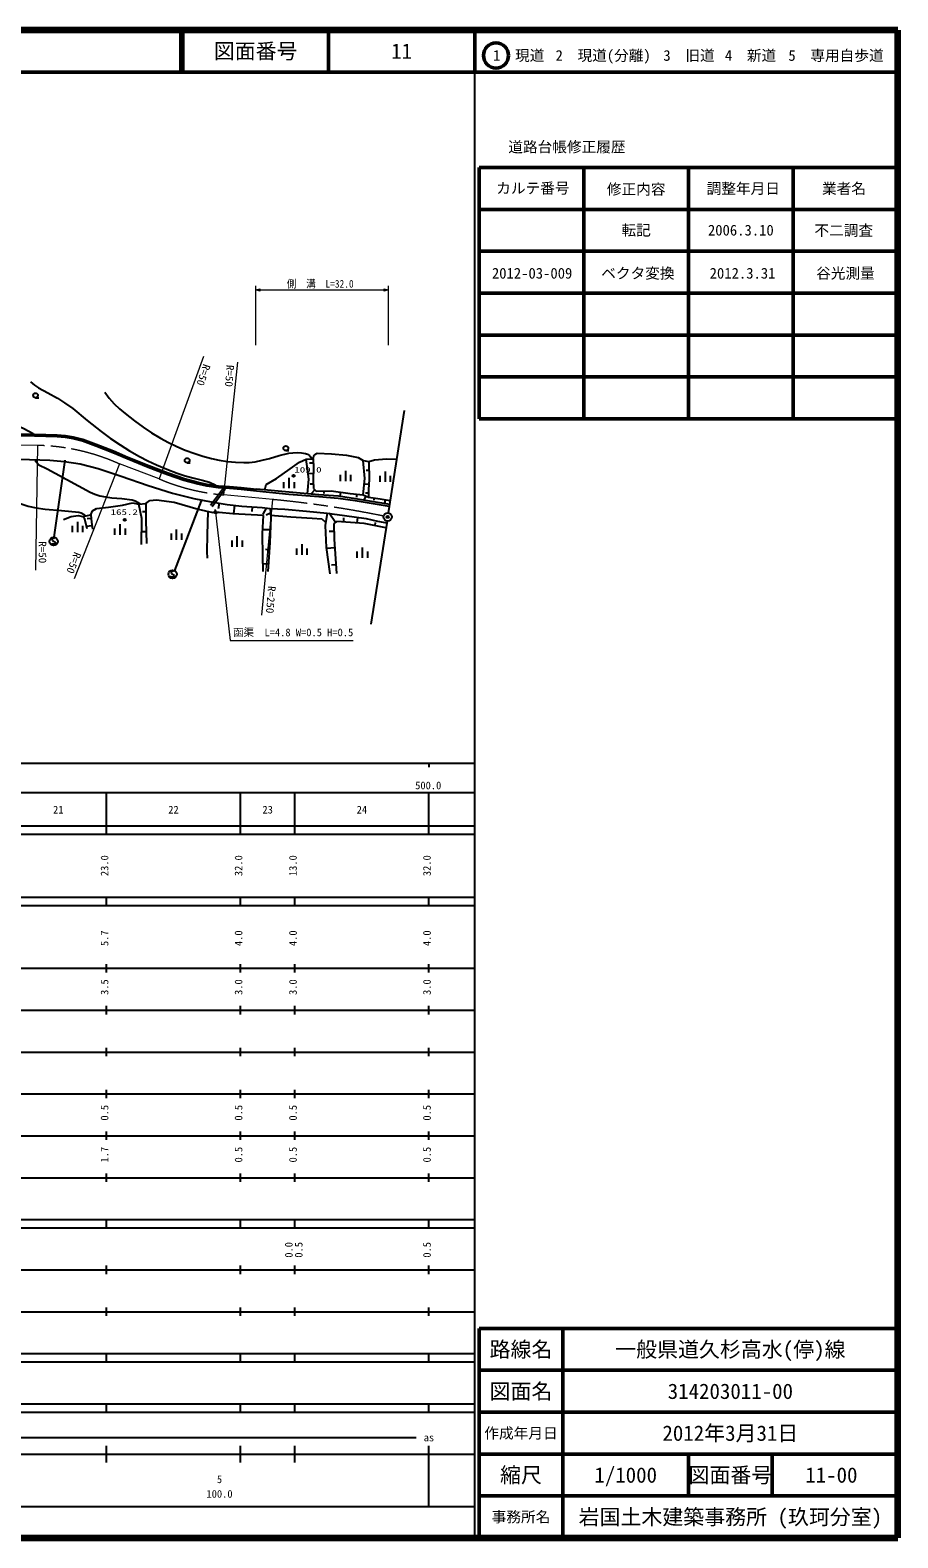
# Model space of a CAD drawing. Units: millimetres, scale not verified. Extents: x 40000 to 680000, y 20000 to 380000.
# Drawn here: x 472770 to 680000, y 20000 to 380000 of the extents above; entities that cross this region are included whole.
import ezdxf
from ezdxf.enums import TextEntityAlignment as Align

# ---------------------------------------------------------------- set-up
doc = ezdxf.new("R2010")
doc.units = ezdxf.units.MM
doc.header["$LTSCALE"] = 1000
doc.header["$PDMODE"] = 32
doc.header["$PDSIZE"] = 500
doc.linetypes.add('CHAIN', pattern=[18.5, 12, -1.5, 3.5, -1.5])
for name, color, linetype, lineweight in [('M-BGD', 7, 'Continuous', 25), ('M-BGD-EXST', 7, 'Continuous', 25), ('M-BMK', 2, 'CHAIN', 13), ('M-BMK-OTRS', 5, 'Continuous', 25), ('M-BMK-SRVR', 3, 'Continuous', 25), ('M-STR-HTXT', 7, 'Continuous', 13), ('M-TTL', 2, 'Continuous', 140), ('M-TTL-BAND', 7, 'Continuous', 25), ('M-TTL-FRAM', 2, 'Continuous', 50), ('M-TTL-LINE', 7, 'Continuous', 50)]:
    doc.layers.add(name, color=color, linetype=linetype, lineweight=lineweight)
doc.layers.add('M-OTRS', color=6, linetype='Continuous')
doc.layers.add('M-TTL-TXT', color=7, linetype='Continuous')
doc.styles.add('ＭＳ ゴシック', font='')
doc.styles.get('ＭＳ ゴシック').set_extended_font_data('MS Gothic')

msp = doc.modelspace()

# ---------------------------------------------------------------- linework, layer by layer
at = {"layer": 'M-BGD'}
for p, q in [((474060, 292219), (474810, 292219)), ((473810, 283068), (467284, 283190)), ((473817, 283467), (467288, 283589)), ((479227, 282884), (473810, 283068)), ((479253, 283283), (473817, 283467)), ((481166, 282699), (479227, 282884)), ((481204, 283098), (479253, 283283)), ((483013, 282454), (481166, 282699)), ((483092, 282846), (481204, 283098)), ((485260, 281838), (483013, 282454)), ((485382, 282220), (483092, 282846)), ((488430, 280669), (485260, 281838)), ((488569, 281044), (485382, 282220)), ((492646, 279470), (488569, 281044)), ((470207, 277563), (477460, 277292)), ((477460, 277292), (481002, 277020)), ((492494, 279100), (488430, 280669)), ((495911, 277608), (492494, 279100)), ((496065, 277977), (492646, 279470)), ((500959, 275608), (495911, 277608)), ((501107, 275980), (496065, 277977)), ((533827, 279604), (534577, 279604)), ((537122, 276879), (538726, 277530)), ((538726, 277530), (540373, 277617)), ((539290, 272761), (538726, 277530)), ((540373, 277617), (540633, 278571)), ((540373, 277617), (540417, 275579)), ((540633, 278571), (541327, 278961)), ((541327, 278961), (544752, 278832)), ((544752, 278832), (548350, 278529)), ((548350, 278529), (551124, 277922)), ((551124, 277922), (552295, 277272)), ((552686, 272937), (552295, 277272)), ((552295, 277272), (553682, 276969)), ((553682, 276969), (555026, 277403)), ((555026, 277403), (557844, 277620)), ((557844, 277620), (560348, 277551)), ((481002, 277020), (484726, 276431)), ((484726, 276431), (489040, 275341)), ((489040, 275341), (494535, 273481)), ((505577, 273823), (500959, 275608)), ((505713, 274199), (501107, 275980)), ((509486, 272500), (505577, 273823)), ((509603, 272883), (505713, 274199)), ((510270, 276690), (511020, 276690)), ((531617, 272977), (534868, 275275)), ((534868, 275275), (537122, 276879)), ((540396, 274084), (539132, 274102)), ((540395, 276598), (539462, 276578)), ((540417, 275579), (540374, 272588)), ((546797, 273793), (546797, 272293)), ((548047, 274793), (548047, 272293)), ((549297, 273793), (549297, 272294)), ((553726, 274845), (553000, 274830)), ((553682, 276969), (553770, 272721)), ((556291, 273621), (556291, 272121)), ((557541, 274621), (557541, 272122)), ((558791, 273622), (558791, 272122)), ((494535, 273481), (500938, 271302)), ((500938, 271302), (506796, 269441)), ((512780, 271608), (509486, 272500)), ((512875, 271997), (509603, 272883)), ((514996, 271116), (512780, 271608)), ((515071, 271509), (512875, 271997)), ((517705, 270686), (514996, 271116)), ((517748, 271084), (515071, 271509)), ((515807, 266598), (518948, 270751)), ((516206, 266297), (519347, 270449)), ((520352, 270532), (517705, 270686)), ((520375, 270932), (517748, 271084)), ((523153, 270317), (520352, 270532)), ((523183, 270716), (520375, 270932)), ((526796, 269918), (523153, 270317)), ((526839, 270316), (523183, 270716)), ((534632, 269647), (526845, 270415)), ((528793, 270223), (529146, 271503)), ((529146, 271503), (531617, 272977)), ((533315, 272100), (533316, 270600)), ((534565, 273100), (534565, 270600)), ((535815, 272100), (535815, 270601)), ((539025, 269268), (539290, 272761)), ((540396, 271591), (539678, 271575)), ((540765, 270269), (539766, 269204)), ((540374, 272588), (540418, 270594)), ((540418, 270594), (541112, 269944)), ((541112, 269944), (544623, 270031)), ((544623, 270031), (549175, 269338)), ((552296, 269079), (552686, 272937)), ((553683, 271528), (552552, 271610)), ((553770, 272721), (553597, 270336)), ((553597, 270336), (553597, 268516)), ((491497, 266089), (494807, 266595)), ((494807, 266595), (497220, 267100)), ((497220, 267100), (498735, 266820)), ((498735, 266820), (500362, 266988)), ((499465, 263397), (498735, 266820)), ((500362, 266988), (501316, 267662)), ((500362, 266988), (500419, 262949)), ((501316, 267662), (502943, 267830)), ((502943, 267830), (507151, 267270)), ((506796, 269441), (511858, 268171)), ((507151, 267270), (512889, 265588)), ((511858, 268171), (515990, 267354)), ((515990, 267354), (519791, 266767)), ((517891, 267061), (517681, 265706)), ((519791, 266767), (523326, 266319)), ((521558, 266543), (521301, 264517)), ((534583, 269150), (526796, 269918)), ((541693, 268535), (534583, 269150)), ((541736, 269034), (534632, 269647)), ((541736, 269034), (539025, 269268)), ((546341, 268198), (541693, 268535)), ((546397, 268695), (541736, 269034)), ((546397, 268695), (541736, 269034)), ((542867, 269988), (542883, 269365)), ((550373, 267583), (546341, 268198)), ((550449, 268077), (546397, 268695)), ((550449, 268077), (546397, 268695)), ((546899, 269685), (546740, 268643)), ((549175, 269338), (552296, 269079)), ((554190, 266968), (550373, 267583)), ((554270, 267461), (550449, 268077)), ((554270, 267461), (550449, 268077)), ((550736, 269209), (550678, 268511)), ((552296, 269079), (553597, 268516)), ((552947, 268797), (552492, 267748)), ((553597, 269426), (552837, 269426)), ((553597, 268516), (556328, 268082)), ((558550, 266222), (554190, 266968)), ((558634, 266715), (554270, 267461)), ((558634, 266715), (554270, 267461)), ((554963, 268299), (554874, 267740)), ((556328, 268082), (558790, 267731)), ((557559, 267907), (557418, 266923)), ((480725, 263170), (482576, 263843)), ((482576, 263843), (484203, 264124)), ((484203, 264124), (485382, 263844)), ((485382, 263844), (487233, 264293)), ((485831, 263227), (485382, 263844)), ((486392, 260926), (485831, 263227)), ((487317, 263395), (486413, 263310)), ((487233, 264293), (487626, 265191)), ((487233, 264293), (487402, 262497)), ((487626, 265191), (488579, 265752)), ((488579, 265752), (491497, 266089)), ((499354, 257169), (499465, 263397)), ((500390, 264968), (499636, 264958)), ((500419, 262949), (500532, 257450)), ((512889, 265588), (516368, 264803)), ((515175, 265072), (515023, 259528)), ((517939, 264803), (516368, 264803)), ((521194, 264523), (517939, 264803)), ((528488, 264132), (521194, 264523)), ((523326, 266319), (528207, 265983)), ((525766, 266151), (525689, 265031)), ((528207, 265983), (530059, 265759)), ((528264, 259811), (528488, 264132)), ((529133, 265871), (528342, 264408)), ((530143, 264693), (529154, 264228)), ((530227, 263627), (530004, 257679)), ((530059, 265759), (530227, 263627)), ((530059, 265759), (533591, 265640)), ((530180, 264230), (534998, 263812)), ((533591, 265640), (538749, 265172)), ((534998, 263812), (540109, 263484)), ((538749, 265172), (543673, 264657)), ((540109, 263484), (542407, 263297)), ((542407, 263297), (543362, 262478)), ((543673, 264657), (543251, 261703)), ((543673, 264657), (547846, 264142)), ((545666, 262407), (544179, 264636)), ((547647, 262536), (547711, 263531)), ((547846, 264142), (553051, 263393)), ((550906, 262326), (550993, 263673)), ((553051, 263393), (555724, 262784)), ((482810, 261614), (482810, 260115)), ((484060, 262615), (484060, 260115)), ((485310, 261615), (485310, 260115)), ((487514, 261656), (486255, 261488)), ((487402, 262497), (487626, 260814)), ((492939, 261007), (492939, 259507)), ((494188, 262007), (494189, 259507)), ((495438, 261007), (495439, 259507)), ((500475, 260199), (499407, 260177)), ((506412, 259790), (506412, 258290)), ((507661, 260790), (507662, 258290)), ((508911, 259790), (508912, 258290)), ((515023, 259528), (514967, 255489)), ((528377, 254369), (528264, 259811)), ((530116, 260653), (528311, 260721)), ((543251, 261703), (543440, 256498)), ((545338, 260297), (544157, 260282)), ((546017, 262641), (545314, 262172)), ((545314, 262172), (545362, 258421)), ((552535, 262221), (546017, 262641)), ((557754, 261173), (552535, 262221)), ((555144, 261697), (555286, 262402)), ((555724, 262784), (557943, 262377)), ((520901, 258151), (520901, 256651)), ((522151, 259151), (522151, 256651)), ((523401, 258152), (523401, 256652)), ((529878, 255940), (528957, 256007)), ((530004, 257679), (529500, 250722)), ((536375, 256231), (536376, 254731)), ((537625, 257231), (537625, 254732)), ((538875, 256232), (538875, 254732)), ((543440, 256498), (544332, 250168)), ((545503, 256381), (543646, 256253)), ((545362, 258421), (545926, 250262)), ((552067, 256484), (552068, 253984)), ((514967, 255489), (515080, 253918)), ((528434, 250778), (528377, 254369)), ((529626, 252461), (528406, 252550)), ((545785, 252302), (544703, 252227)), ((550818, 255484), (550818, 253984)), ((553317, 255484), (553318, 253984))]:
    msp.add_line(p, q, dxfattribs=at)
for points in [[(449117, 295864), (451544, 293928), (454114, 292021), (455484, 291108), (457198, 290097), (458630, 289381), (460109, 288759), (461810, 288169), (463497, 287694), (465428, 287174), (467309, 286556), (469322, 285789), (471272, 284924), (473458, 283704)], [(472865, 296037), (473779, 295256), (474761, 294574), (477005, 293419), (479267, 292136), (481012, 291016), (482968, 289625), (486390, 286810), (489743, 284183), (491995, 282520), (494288, 280956), (496485, 279572), (498909, 278169), (500858, 277149), (502914, 276194), (505379, 275141), (507908, 274182), (509810, 273568), (511935, 272992), (513881, 272554), (515619, 272053), (517097, 271378)], [(490568, 293548), (491677, 292130), (492854, 290803), (494148, 289548), (495438, 288436), (497654, 286724), (499801, 285193), (501791, 283851), (503887, 282564), (505825, 281522), (507811, 280572), (509830, 279718), (512080, 278881), (513996, 278260), (516119, 277685), (517920, 277323), (519900, 277036), (521786, 276836), (523783, 276742), (525103, 276798), (526496, 276962), (528195, 277295), (529935, 277745), (532228, 278421), (534562, 278984), (535531, 279099), (536727, 279117), (537570, 279098), (538561, 278950), (538996, 278768), (539495, 278405), (539764, 278096), (540022, 277572), (540080, 277379)], [(458840, 277305), (458882, 276300), (459055, 275204), (459311, 274448), (459760, 273545), (460301, 272706), (461058, 271766), (461767, 271059), (462528, 270441), (463535, 269780), (464595, 269213), (465950, 268634), (467648, 268036), (469939, 267140), (472337, 266313), (474188, 265939), (476366, 265615), (480255, 265325), (484410, 264896), (484989, 264713), (485662, 264349), (485999, 264068)], [(473989, 277252), (474345, 276758), (474871, 276231), (476840, 275254), (478760, 274187), (487132, 269654), (488242, 269197), (489425, 268833), (490798, 268548), (492291, 268348), (494695, 268166), (497134, 267863), (497837, 267605), (498533, 267214), (498959, 266932)]]:
    msp.add_lwpolyline(points, dxfattribs=at)
for centre, radius in [((474060, 292789), 570), ((510270, 277260), 570), ((533827, 280174), 570), ((535692, 273584), 250), ((535692, 273584), 150), ((535692, 273584), 50), ((495360, 263068), 250), ((495360, 263068), 150), ((495360, 263068), 50)]:
    msp.add_circle(centre, radius, dxfattribs=at)
at = {"layer": 'M-BGD-EXST'}
for p, q in [((481016, 277327), (478419, 258902)), ((513597, 267600), (507210, 250957)), ((477986, 257372), (477906, 257491)), ((478226, 257252), (477986, 257372)), ((478065, 258571), (478025, 258331)), ((478025, 258331), (478105, 258131)), ((478305, 258691), (478065, 258571)), ((478105, 258131), (478665, 257812)), ((478506, 257252), (478226, 257252)), ((478465, 258691), (478305, 258691)), ((478625, 258651), (478465, 258691)), ((478706, 257372), (478506, 257252)), ((478705, 258572), (478625, 258651)), ((478665, 257812), (478745, 257612)), ((478745, 257612), (478706, 257372)), ((506376, 249526), (506296, 249646)), ((506616, 249406), (506376, 249526)), ((506456, 250726), (506416, 250486)), ((506416, 250486), (506496, 250286)), ((506696, 250846), (506456, 250726)), ((506496, 250286), (507056, 249966)), ((506896, 249406), (506616, 249406)), ((506856, 250846), (506696, 250846)), ((507016, 250806), (506856, 250846)), ((507096, 249526), (506896, 249406)), ((507096, 250726), (507016, 250806)), ((507056, 249966), (507136, 249766)), ((507136, 249766), (507096, 249526))]:
    msp.add_line(p, q, dxfattribs=at)
for centre in [(478385, 257932), (506776, 250086)]:
    msp.add_circle(centre, 1000, dxfattribs=at)
at = {"layer": 'M-BMK'}
for p, q in [((474610, 280842), (468514, 280879)), ((503587, 272854), (494082, 276415)), ((530760, 267918), (519021, 269037))]:
    msp.add_line(p, q, dxfattribs=at)
for centre, radius, start, end in [((473485, 230859), 49995, 65.6711, 88.7112), ((523153, 318861), 49995, 246.96039, 265.25928), ((507064, 19068), 249976, 78.4344, 84.56054)]:
    msp.add_arc(centre, radius, start, end, dxfattribs=at)
at = {"layer": 'M-BMK-OTRS'}
for p, q in [((558317, 264753), (562190, 289160)), ((558005, 262778), (554143, 238167))]:
    msp.add_line(p, q, dxfattribs=at)
at = {"layer": 'M-BMK-SRVR'}
for radius in [1000, 40]:
    msp.add_circle((558160, 263766), radius, dxfattribs=at)
at = {"layer": 'M-OTRS'}
msp.add_point((558160, 263768), dxfattribs=at)
at = {"layer": 'M-STR-HTXT'}
for p, q in [((526653, 304757), (526651, 318962)), ((526651, 317962), (527651, 318242)), ((526651, 317962), (558284, 317967)), ((527651, 317682), (526651, 317962)), ((526931, 317962), (527611, 318162)), ((527611, 317762), (526931, 317962)), ((527091, 317962), (527571, 318082)), ((527571, 317842), (527091, 317962)), ((527331, 317962), (527531, 318002)), ((527531, 317922), (527331, 317962)), ((527531, 318002), (527531, 317922)), ((527571, 318082), (527571, 317842)), ((527611, 318162), (527611, 317762)), ((527651, 318242), (527651, 317682)), ((557284, 317687), (557284, 318247)), ((557284, 318247), (558284, 317967)), ((558284, 317967), (557284, 317687)), ((557324, 317767), (557324, 318167)), ((557324, 318167), (558004, 317967)), ((558004, 317967), (557324, 317767)), ((557364, 317847), (557364, 318087)), ((557364, 318087), (557844, 317967)), ((557844, 317967), (557364, 317847)), ((557404, 317927), (557404, 318007)), ((557404, 318007), (557604, 317967)), ((557604, 317967), (557404, 317927)), ((558284, 318967), (558286, 304762)), ((514154, 302095), (503587, 272854)), ((519021, 269037), (522409, 300733)), ((474152, 251058), (474610, 280842)), ((494082, 276415), (483304, 248950)), ((528132, 240313), (530760, 267918)), ((516775, 264551), (516937, 265576)), ((517331, 264615), (516775, 264551)), ((516849, 264600), (516970, 265298)), ((517247, 264646), (516849, 264600)), ((516924, 264649), (516988, 265139)), ((517163, 264676), (516924, 264649)), ((516937, 265576), (520571, 234234)), ((516937, 265576), (517331, 264615)), ((516970, 265298), (517247, 264646)), ((516988, 265139), (517163, 264676)), ((516999, 264698), (517016, 264901)), ((517079, 264707), (516999, 264698)), ((517016, 264901), (517079, 264707)), ((520571, 234234), (549918, 234239))]:
    msp.add_line(p, q, dxfattribs=at)
at = {"layer": 'M-TTL'}
for p, q in [((680000, 380000), (40000, 380000)), ((680000, 20000), (680000, 380000)), ((40000, 20000), (680000, 20000))]:
    msp.add_line(p, q, dxfattribs=at)
at = {"layer": 'M-TTL-BAND'}
for p, q in [((579000, 20000), (579000, 370000)), ((40000, 205000), (579000, 205000)), ((568000, 205000), (568000, 204000)), ((68000, 198000), (579000, 198000)), ((491000, 188000), (491000, 198000)), ((523000, 188000), (523000, 198000)), ((536000, 188000), (536000, 198000)), ((568000, 188000), (568000, 198000)), ((40000, 190000), (579000, 190000)), ((40000, 188000), (579000, 188000)), ((40000, 173000), (579000, 173000)), ((491000, 171000), (491000, 173000)), ((523000, 171000), (523000, 173000)), ((536000, 171000), (536000, 173000)), ((568000, 171000), (568000, 173000)), ((40000, 171000), (579000, 171000)), ((40000, 156000), (579000, 156000)), ((491000, 155000), (491000, 157000)), ((523000, 155000), (523000, 157000)), ((536000, 155000), (536000, 157000)), ((568000, 155000), (568000, 157000)), ((46000, 146000), (579000, 146000)), ((491000, 145000), (491000, 147000)), ((523000, 145000), (523000, 147000)), ((536000, 145000), (536000, 147000)), ((568000, 145000), (568000, 147000)), ((491000, 135000), (491000, 137000)), ((523000, 135000), (523000, 137000)), ((536000, 135000), (536000, 137000)), ((568000, 135000), (568000, 137000)), ((52000, 136000), (579000, 136000)), ((46000, 126000), (579000, 126000)), ((491000, 125000), (491000, 127000)), ((523000, 125000), (523000, 127000)), ((536000, 125000), (536000, 127000)), ((568000, 125000), (568000, 127000)), ((52000, 116000), (579000, 116000)), ((491000, 115000), (491000, 117000)), ((523000, 115000), (523000, 117000)), ((536000, 115000), (536000, 117000)), ((568000, 115000), (568000, 117000)), ((46000, 106000), (579000, 106000)), ((491000, 105000), (491000, 107000)), ((523000, 105000), (523000, 107000)), ((536000, 105000), (536000, 107000)), ((568000, 105000), (568000, 107000)), ((40000, 96000), (579000, 96000)), ((40000, 94000), (579000, 94000)), ((491000, 94000), (491000, 96000)), ((523000, 94000), (523000, 96000)), ((536000, 94000), (536000, 96000)), ((568000, 94000), (568000, 96000)), ((49000, 84000), (579000, 84000)), ((491000, 83000), (491000, 85000)), ((523000, 83000), (523000, 85000)), ((536000, 83000), (536000, 85000)), ((568000, 83000), (568000, 85000)), ((40000, 74000), (579000, 74000)), ((491000, 73000), (491000, 75000)), ((523000, 73000), (523000, 75000)), ((536000, 73000), (536000, 75000)), ((568000, 73000), (568000, 75000)), ((40000, 64000), (579000, 64000)), ((40000, 62000), (579000, 62000)), ((491000, 62000), (491000, 64000)), ((523000, 62000), (523000, 64000)), ((536000, 62000), (536000, 64000)), ((568000, 62000), (568000, 64000)), ((40000, 52000), (579000, 52000)), ((491000, 50000), (491000, 52000)), ((523000, 50000), (523000, 52000)), ((536000, 50000), (536000, 52000)), ((568000, 50000), (568000, 52000)), ((40000, 50000), (579000, 50000)), ((71000, 44000), (565000, 44000)), ((40000, 40000), (579000, 40000)), ((491000, 38000), (491000, 42000)), ((523000, 38000), (523000, 42000)), ((536000, 38000), (536000, 42000)), ((568000, 27500), (568000, 42000)), ((68000, 27500), (579000, 27500))]:
    msp.add_line(p, q, dxfattribs=at)
at = {"layer": 'M-TTL-FRAM'}
for p, q in [((580000, 347197), (580000, 287197)), ((580000, 347197), (680000, 347197)), ((580000, 287197), (680000, 287197)), ((680000, 70000), (580000, 70000)), ((580000, 70000), (580000, 20000))]:
    msp.add_line(p, q, dxfattribs=at)
at = {"layer": 'M-TTL-LINE'}
for p, q in [((508747, 380000), (508747, 370000)), ((509247, 380000), (509247, 370000)), ((543997, 380000), (543997, 370000)), ((579000, 380000), (579000, 370000)), ((40000, 370000), (680000, 370000)), ((605000, 347197), (605000, 287197)), ((630000, 347197), (630000, 287197)), ((655000, 347197), (655000, 287197)), ((580000, 337197), (680000, 337197)), ((580000, 327197), (680000, 327197)), ((580000, 317197), (680000, 317197)), ((580000, 307197), (680000, 307197)), ((580000, 297197), (680000, 297197)), ((600000, 70000), (600000, 20000)), ((680000, 60000), (580000, 60000)), ((680000, 50000), (580000, 50000)), ((680000, 40000), (580000, 40000)), ((630000, 40000), (630000, 30000)), ((650000, 40000), (650000, 30000)), ((680000, 30000), (580000, 30000))]:
    msp.add_line(p, q, dxfattribs=at)
msp.add_circle((584031, 373958), 3000, dxfattribs=at)

# ---------------------------------------------------------------- texts
at = {"layer": 'M-BGD', "style": 'ＭＳ ゴシック', "width": 1.45}
for s, p in [('109.0', (535865, 273975)), ('165.2', (491990, 263873))]:
    msp.add_text(s, height=1320, rotation=0.01, dxfattribs=at).set_placement(p, align=Align.BOTTOM_LEFT)
at = {"layer": 'M-STR-HTXT', "style": 'ＭＳ ゴシック'}
for s, rotation, width, p in [('側\u3000溝\u3000L=32.0', 0.01, 0.9, (534060, 317963)), ('R=50', 251.21, 1.05, (513625, 300617)), ('R=50', 265.91, 1.05, (519129, 300167)), ('R=50', 270.51, 1.05, (474235, 257931)), ('R=50', 248.61, 1.05, (482807, 255767)), ('R=250', 265.41, 1.05, (529064, 247383))]:
    msp.add_text(s, height=1833, rotation=rotation, dxfattribs=dict(at, width=width)).set_placement(p, align=Align.BOTTOM_LEFT)
msp.add_text('函渠\u3000L=4.8 W=0.5 H=0.5', height=1833, rotation=0.01, dxfattribs=at).set_placement((521237, 234734), align=Align.BOTTOM_LEFT)
at = {"layer": 'M-TTL-BAND', "style": 'ＭＳ ゴシック'}
for s, p in [('500.0', (567844, 198195)), ('21', (479500, 192405)), ('22', (507000, 192405)), ('23', (529500, 192405)), ('24', (552000, 192405)), ('as', (568000, 42500)), ('5', (518000, 32523)), ('100.0', (518000, 29033))]:
    msp.add_text(s, height=1833, dxfattribs=at).set_placement(p, align=Align.BOTTOM_CENTER)
for s, p in [('23.0', (492000, 180500)), ('32.0', (524000, 180500)), ('13.0', (537000, 180500)), ('32.0', (569000, 180500)), ('5.7', (492000, 163174)), ('4.0', (524000, 163174)), ('4.0', (537000, 163174)), ('4.0', (569000, 163174)), ('3.5', (492000, 151500)), ('3.0', (524000, 151500)), ('3.0', (537000, 151500)), ('3.0', (569000, 151500)), ('0.5', (492000, 121500)), ('0.5', (524000, 121500)), ('0.5', (537000, 121500)), ('0.5', (569000, 121500)), ('1.7', (492000, 111500)), ('0.5', (524000, 111500)), ('0.5', (537000, 111500)), ('0.5', (569000, 111500)), ('0.0', (536000, 88764)), ('0.5', (538370, 88764)), ('0.5', (569000, 88764))]:
    msp.add_text(s, height=1833, rotation=90, dxfattribs=at).set_placement(p, align=Align.BOTTOM_CENTER)
at = {"layer": 'M-TTL-TXT', "style": 'ＭＳ ゴシック'}
for s, height, p in [('図面番号', 3666, (526622, 375000)), ('11', 3666, (561497, 375000)), ('1\u3000現道', 2566, (589448, 373958)), ('2\u3000現道(分離)', 2566, (609619, 373958)), ('3\u3000旧道', 2566, (630121, 373958)), ('4\u3000新道', 2566, (644824, 373958)), ('5\u3000専用自歩道', 2566, (665228, 373958)), ('道路台帳修正履歴', 2566, (600968, 352113)), ('カルテ番号', 2566, (592839, 342277)), ('修正内容', 2566, (617509, 342023)), ('調整年月日', 2566, (643089, 342197)), ('業者名', 2566, (667134, 342197)), ('転記', 2566, (617500, 332245)), ('2006.3.10', 2566, (642500, 332245)), ('不二調査', 2566, (667077, 332189)), ('2012-03-009', 2566, (592653, 321959)), ('ベクタ変換', 2566, (617915, 321959)), ('2012.3.31', 2566, (642912, 321959)), ('谷光測量', 2566, (667488, 321959)), ('路線名', 3666, (590000, 65000)), ('路線名', 3666, (590000, 65000)), ('一般県道久杉高水(停)線', 3666, (640000, 65000)), ('図面名', 3666, (590000, 55000)), ('図面名', 3666, (590000, 55000)), ('314203011-00', 3666, (640000, 55000)), ('2012年3月31日', 3666, (640000, 45000)), ('作成年月日', 2566, (590000, 45000)), ('作成年月日', 2566, (590000, 45000)), ('縮尺', 3666, (590000, 35000)), ('縮尺', 3666, (590000, 35000)), ('1/1000', 3666, (615000, 35000)), ('図面番号', 3666, (640000, 35000)), ('図面番号', 3666, (640000, 35000)), ('11-00', 3666, (664125, 35000)), ('事務所名', 2566, (590000, 25000)), ('事務所名', 2566, (590000, 25000)), ('岩国土木建築事務所 (玖珂分室)', 3666, (640000, 25000))]:
    msp.add_text(s, height=height, dxfattribs=at).set_placement(p, align=Align.MIDDLE_CENTER)

doc.saveas('drawing.dxf')
